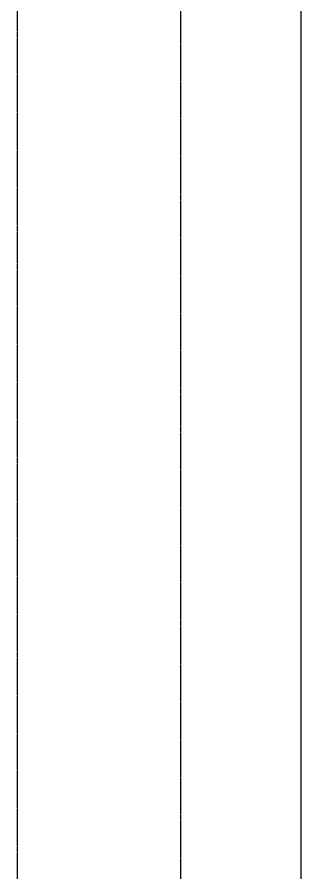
# Model space of a CAD drawing. Extents: x 152195838 to 160350639, y 364657247 to 370318102.
# Drawn here: x 157579817 to 157579947, y 364998387.7 to 364998779.7 of the extents above; entities that cross this region are included whole.
import ezdxf

# ---------------------------------------------------------------- set-up
doc = ezdxf.new("R2010")
doc.units = 0
doc.header["$MEASUREMENT"] = 0
doc.linetypes.add('HID', pattern=[2.3, 1.5, -0.8])
doc.layers.add('4A.TEC 벽체 3', color=4, linetype='CONTINUOUS')
doc.layers.add('A-DOOR-DOCKSEAL', color=4, linetype='CONTINUOUS')
doc.layers.add('DEFPOINT', color=135, linetype='CONTINUOUS', plot=False)

# ---------------------------------------------------------------- blocks, each defined once
blk = doc.blocks.new('A$C111325cc')
at = {"layer": 'DEFPOINT'}
blk.add_line((136276.2632995844, 243999.9978490472), (136276.2632995844, -0.002151131629943848), dxfattribs=at)
blk = doc.blocks.new('zw$BB1D')
at = {"layer": 'A-DOOR-DOCKSEAL', "linetype": 'HID', "ltscale": 0.1}
blk.add_lwpolyline([(216.6000000238419, 897.0008111894131), (2807.399999976158, 897.0008111596107), (2807.399999976158, 822.0008111596107), (216.6000000238419, 822.0008111894131)], close=True, dxfattribs=at)

msp = doc.modelspace()

# ---------------------------------------------------------------- block references
at = {"layer": '4A.TEC 벽체 3', "xscale": -1, "rotation": 269.9999999957312}
msp.add_blockref('zw$BB1D', (157578995.0045774, 364998019.8958184), dxfattribs=at)
at = {"layer": 'DEFPOINT'}
msp.add_blockref('A$C111325cc', (157443670.7412774, 364896968.7327564), dxfattribs=at)

doc.saveas('drawing.dxf')
